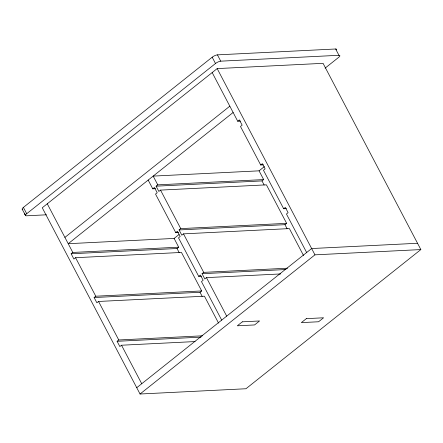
<?xml version="1.0" encoding="UTF-8"?>
<svg xmlns="http://www.w3.org/2000/svg" width="443" height="443" viewBox="0 0 443 443"><rect width="100%" height="100%" fill="white"/><g stroke="black" fill="none" stroke-linecap="round" stroke-linejoin="round"><path stroke-width="0.66" d="M22.87 209.506A4.142 1.229 -27.7 0 1 23.396 207.413L212.186 57.197A4.142 1.229 -27.7 0 1 217.424 54.866L335.633 48.99A4.142 1.229 -27.7 0 1 336.436 49.887M46.437 214.805L26.392 215.802A4.142 1.229 -27.7 0 1 26.702 213.714L215.497 63.499A4.142 1.229 -27.7 0 1 220.736 61.167L338.945 55.292A4.142 1.229 -27.7 0 1 338.629 57.38L325.107 68.139M217.175 68.593L42.262 207.767L140.043 394.01L245.943 388.749L420.85 249.575L323.069 63.332L217.175 68.593L314.956 254.841L420.85 249.575M64.905 237.398L229.823 106.176M233.129 112.478L68.216 243.7L174.11 238.434L178.972 234.563M218.554 323.097L204.439 296.201L98.54 301.461L96.873 302.79L94.121 297.535L200.014 292.275L201.681 290.946L181.464 252.438L75.565 257.704L73.898 259.028L71.146 253.778L72.807 252.449L178.706 247.188L174.11 238.434M148.172 180.079L152.769 188.829L154.435 187.505L157.193 192.755L155.526 194.084L175.744 232.592L178.496 232.453M303.51 255.495L289.39 228.599L183.496 233.865L181.829 235.189L179.077 229.939L284.971 224.673L286.638 223.35L266.415 184.842L160.521 190.102L158.854 191.431L156.102 186.176L157.763 184.853L263.663 179.587L259.066 170.837L153.173 176.104L157.763 184.853M212.175 72.569L237.725 121.232L239.392 119.909L242.149 125.159L240.483 126.482L260.7 164.995L263.452 164.857M94.121 297.535L95.782 296.212L201.681 290.946M175.744 232.592L177.41 231.268L180.168 236.518L178.501 237.841L198.719 276.354L201.471 276.216M179.077 229.939L180.738 228.616L286.638 223.35M260.7 164.995L262.367 163.666L265.124 168.921L263.458 170.245L283.675 208.753L286.427 208.62M259.066 170.837L264.465 166.54M71.146 253.778L177.039 248.512L178.706 247.188M156.102 186.176L261.996 180.916L263.663 179.587M195.092 341.564L121.515 345.224L119.848 346.548L117.096 341.298L118.757 339.975L202.65 335.805M198.719 276.354L200.386 275.025L203.143 280.275L201.476 281.604L221.694 320.112M280.735 273.935L206.471 277.628L204.804 278.952L202.052 273.702L203.714 272.373L287.607 268.203M283.675 208.753L285.342 207.429L288.1 212.679L286.433 214.008L306.65 252.516M136.737 387.708L311.645 248.54L417.544 243.273M140.043 394.01L314.956 254.841M237.725 121.232L240.477 121.094M152.769 188.829L155.521 188.696M202.052 273.702L285.94 269.532M117.096 341.298L200.984 337.129M22.189 209.207L24.852 214.119M335.633 48.99L338.945 55.292M217.424 54.866L220.736 61.167M212.186 57.197L215.497 63.499M261.996 180.916L264.139 184.997M284.971 224.673L287.114 228.76M160.521 190.102L180.738 228.616M183.496 233.865L203.714 272.373M206.471 277.628L226.689 316.136M177.039 248.512L179.182 252.599M200.014 292.275L202.158 296.356M47.263 203.791L72.807 252.449M75.565 257.704L95.782 296.212M98.54 301.461L118.757 339.975M121.515 345.224L141.732 383.732M23.396 207.413L26.702 213.714M25.677 215.691L24.636 213.664L25.495 215.508M242.31 321.828L237.315 325.804L254.553 324.946L259.554 320.97L242.31 321.828M306.34 318.644L301.345 322.62L318.583 321.762L323.578 317.786L306.34 318.644"/></g></svg>
